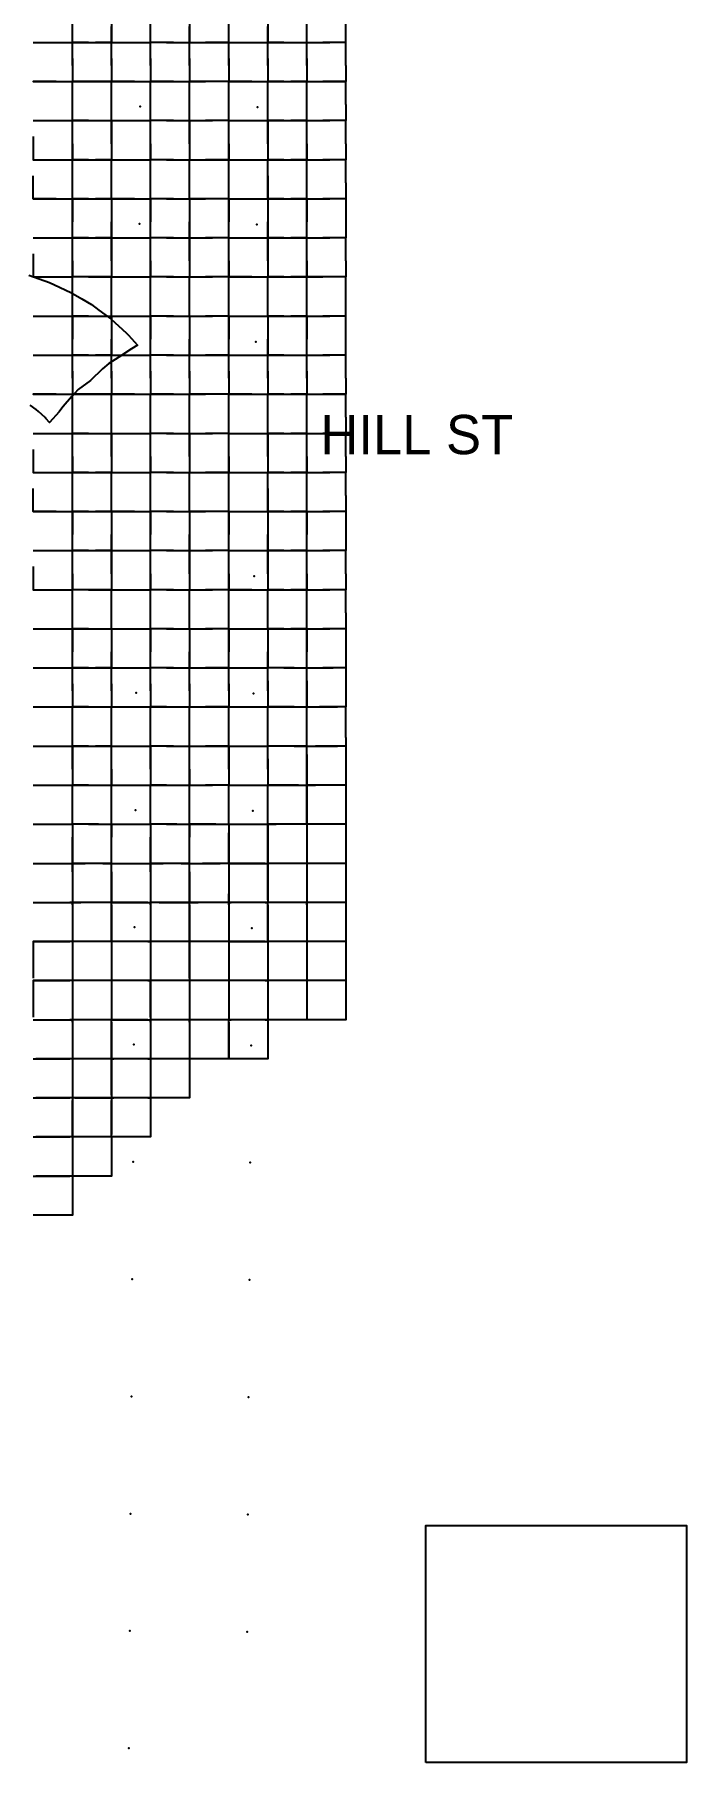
# Model space of a CAD drawing. Header units: metres. Extents: x 0 to 438, y -24 to 612.
# Drawn here: x 288.3 to 438.4, y 0 to 397.8 of the extents above; entities that cross this region are included whole.
import ezdxf

# ---------------------------------------------------------------- set-up
doc = ezdxf.new("R2010")
doc.units = ezdxf.units.M
for name, color, linetype in [('LAYER_01_CUT', 7, 'Continuous'), ('LAYER_04_GRID', 7, 'Continuous'), ('LAYER_05_LABELS', 7, 'Continuous')]:
    doc.layers.add(name, color=color, linetype=linetype)

msp = doc.modelspace()

# ---------------------------------------------------------------- linework, layer by layer
at = {"layer": 'LAYER_01_CUT'}
for points in [[(360, 390.69), (360, 396), (360, 399.69), (360, 405), (360, 408.69), (360, 414), (356.31, 414), (351, 414), (351, 419.31), (351, 423), (351, 428.31), (351, 432), (351, 437.31), (351, 441), (351, 446.31), (351, 450), (351, 455.31), (351, 459), (356.31, 459), (360, 459), (354.69, 459)], [(293.31, 396), (297, 396), (297, 401.31), (297, 405), (297, 410.31)], [(311.31, 396), (315, 396), (315, 401.31), (315, 405), (315, 410.31)], [(329.31, 396), (333, 396), (333, 401.31), (333, 405), (333, 410.31)], [(347.31, 396), (351, 396), (351, 401.31), (351, 405), (351, 410.31)], [(297, 396), (297, 399.69)], [(306, 401.31), (306, 396), (306, 399.69)], [(315, 396), (315, 399.69)], [(324, 401.31), (324, 396), (324, 399.69)], [(333, 396), (333, 399.69)], [(342, 401.31), (342, 396), (342, 399.69)], [(351, 396), (351, 399.69)], [(288, 396), (293.31, 396)], [(288, 396), (291.69, 396)], [(291.69, 396), (297, 396)], [(300.69, 396), (297, 396)], [(297, 392.31), (297, 396)], [(297, 390.69), (297, 396)], [(297, 396), (302.31, 396)], [(300.69, 396), (306, 396)], [(306, 396), (302.31, 396)], [(306, 392.31), (306, 396)], [(306, 390.69), (306, 396)], [(306, 396), (311.31, 396)], [(306, 396), (309.69, 396)], [(309.69, 396), (315, 396)], [(320.31, 396), (315, 396)], [(318.69, 396), (315, 396)], [(315, 392.31), (315, 396)], [(315, 390.69), (315, 396)], [(318.69, 396), (324, 396)], [(320.31, 396), (324, 396)], [(324, 392.31), (324, 396)], [(324, 390.69), (324, 396)], [(324, 396), (329.31, 396)], [(324, 396), (327.69, 396)], [(333, 396), (327.69, 396)], [(333, 392.31), (333, 396)], [(333, 390.69), (333, 396)], [(333, 396), (338.31, 396)], [(333, 396), (336.69, 396)], [(336.69, 396), (342, 396)], [(338.31, 396), (342, 396)], [(345.69, 396), (342, 396)], [(342, 392.31), (342, 396)], [(342, 390.69), (342, 396)], [(342, 396), (347.31, 396)], [(345.69, 396), (351, 396)], [(351, 392.31), (351, 396)], [(351, 390.69), (351, 396)], [(351, 396), (356.31, 396)], [(351, 396), (354.69, 396)], [(360, 396), (354.69, 396)], [(360, 396), (356.31, 396)], [(297, 392.31), (297, 387)], [(297, 390.69), (297, 387)], [(306, 392.31), (306, 387)], [(306, 390.69), (306, 387)], [(315, 392.31), (315, 387)], [(315, 390.69), (315, 387)], [(324, 392.31), (324, 387)], [(324, 390.69), (324, 387)], [(333, 392.31), (333, 387)], [(333, 390.69), (333, 387)], [(342, 392.31), (342, 387), (347.31, 387)], [(342, 390.69), (342, 387)], [(351, 392.31), (351, 387)], [(351, 390.69), (351, 387)], [(360, 390.69), (360, 387)], [(293.31, 387), (288, 387), (291.69, 387)], [(291.69, 387), (297, 387)], [(293.31, 387), (297, 387)], [(302.31, 387), (297, 387), (300.69, 387)], [(297, 383.31), (297, 387)], [(297, 381.69), (297, 387)], [(300.69, 387), (306, 387)], [(306, 387), (302.31, 387)], [(311.31, 387), (306, 387), (309.69, 387)], [(306, 383.31), (306, 387)], [(306, 381.69), (306, 387)], [(309.69, 387), (315, 387)], [(311.31, 387), (315, 387)], [(320.31, 387), (315, 387), (318.69, 387)], [(315, 383.31), (315, 387)], [(315, 381.69), (315, 387)], [(318.69, 387), (324, 387)], [(320.31, 387), (324, 387)], [(329.31, 387), (324, 387), (327.69, 387)], [(324, 383.31), (324, 387)], [(324, 381.69), (324, 387)], [(333, 387), (327.69, 387)], [(333, 387), (329.31, 387)], [(338.31, 387), (333, 387), (336.69, 387)], [(333, 383.31), (333, 387)], [(333, 381.69), (333, 387)], [(336.69, 387), (342, 387)], [(338.31, 387), (342, 387)], [(345.69, 387), (342, 387)], [(342, 383.31), (342, 387)], [(342, 381.69), (342, 387)], [(345.69, 387), (351, 387)], [(351, 387), (347.31, 387)], [(360, 318.69), (360, 324), (360, 327.69), (360, 333), (360, 336.69), (360, 342), (356.31, 342), (351, 342), (351, 347.31), (351, 351), (351, 356.31), (351, 360), (351, 365.31), (351, 369), (351, 374.31), (351, 378), (351, 383.31), (351, 387), (356.31, 387), (360, 387), (354.69, 387)], [(351, 381.69), (351, 387)], [(351, 387), (354.69, 387)], [(360, 381.69), (360, 387)], [(288, 374.31), (288, 369), (293.31, 369), (297, 369), (297, 374.31), (297, 378), (297, 383.31)], [(302.31, 378), (306, 378), (306, 383.31)], [(306, 374.31), (306, 369), (311.31, 369), (315, 369), (315, 374.31), (315, 378), (315, 383.31)], [(320.31, 378), (324, 378), (324, 383.31)], [(324, 374.31), (324, 369), (329.31, 369), (333, 369), (333, 374.31), (333, 378), (333, 383.31)], [(338.31, 378), (342, 378), (342, 383.31)], [(288, 378), (293.31, 378)], [(288, 378), (291.69, 378)], [(291.69, 378), (297, 378)], [(293.31, 378), (297, 378)], [(297, 378), (297, 381.69)], [(300.69, 378), (297, 378)], [(297, 372.69), (297, 378)], [(297, 378), (302.31, 378)], [(300.69, 378), (306, 378)], [(306, 378), (306, 381.69)], [(306, 372.69), (306, 378)], [(306, 378), (306, 374.31)], [(306, 378), (311.31, 378)], [(306, 378), (309.69, 378)], [(309.69, 378), (315, 378)], [(311.31, 378), (315, 378)], [(315, 378), (315, 381.69)], [(320.31, 378), (315, 378)], [(318.69, 378), (315, 378)], [(315, 372.69), (315, 378)], [(318.69, 378), (324, 378)], [(324, 378), (324, 381.69)], [(324, 372.69), (324, 378)], [(324, 378), (324, 374.31)], [(324, 378), (329.31, 378)], [(324, 378), (327.69, 378)], [(333, 378), (327.69, 378)], [(333, 378), (329.31, 378)], [(333, 378), (333, 381.69)], [(333, 372.69), (333, 378)], [(333, 378), (338.31, 378)], [(333, 378), (336.69, 378)], [(336.69, 378), (342, 378)], [(342, 378), (342, 381.69)], [(345.69, 378), (342, 378)], [(342, 372.69), (342, 378)], [(342, 378), (342, 374.31)], [(342, 378), (347.31, 378)], [(345.69, 378), (351, 378)], [(351, 378), (347.31, 378)], [(351, 378), (351, 381.69)], [(351, 372.69), (351, 378)], [(351, 378), (356.31, 378)], [(351, 378), (354.69, 378)], [(360, 378), (354.69, 378)], [(360, 381.69), (360, 378), (356.31, 378)], [(360, 372.69), (360, 378)], [(342, 374.31), (342, 369), (347.31, 369)], [(297, 372.69), (297, 369)], [(306, 372.69), (306, 369)], [(315, 372.69), (315, 369)], [(324, 372.69), (324, 369)], [(333, 372.69), (333, 369)], [(342, 372.69), (342, 369)], [(351, 372.69), (351, 369)], [(360, 372.69), (360, 369), (356.31, 369)], [(288, 369), (291.69, 369)], [(291.69, 369), (297, 369)], [(300.69, 369), (297, 369)], [(297, 365.31), (297, 369)], [(297, 363.69), (297, 369)], [(297, 369), (302.31, 369)], [(300.69, 369), (306, 369)], [(306, 369), (302.31, 369)], [(306, 365.31), (306, 369)], [(306, 363.69), (306, 369)], [(306, 369), (309.69, 369)], [(309.69, 369), (315, 369)], [(320.31, 369), (315, 369)], [(318.69, 369), (315, 369)], [(315, 365.31), (315, 369)], [(315, 363.69), (315, 369)], [(318.69, 369), (324, 369)], [(320.31, 369), (324, 369)], [(324, 365.31), (324, 369)], [(324, 363.69), (324, 369)], [(324, 369), (327.69, 369)], [(333, 369), (327.69, 369)], [(333, 365.31), (333, 369)], [(333, 363.69), (333, 369)], [(333, 369), (338.31, 369)], [(333, 369), (336.69, 369)], [(336.69, 369), (342, 369)], [(338.31, 369), (342, 369)], [(345.69, 369), (342, 369)], [(342, 365.31), (342, 369)], [(342, 363.69), (342, 369)], [(345.69, 369), (351, 369)], [(351, 369), (347.31, 369)], [(351, 363.69), (351, 369)], [(351, 369), (356.31, 369)], [(351, 369), (354.69, 369)], [(360, 369), (354.69, 369)], [(360, 363.69), (360, 369)], [(293.31, 360), (288, 360), (288, 365.31)], [(302.31, 342), (297, 342), (297, 347.31), (297, 351), (297, 356.31), (297, 360), (297, 365.31)], [(297, 360), (297, 363.69)], [(311.31, 360), (306, 360), (306, 365.31)], [(306, 360), (306, 363.69)], [(320.31, 342), (315, 342), (315, 347.31), (315, 351), (315, 356.31), (315, 360), (315, 365.31)], [(315, 360), (315, 363.69)], [(329.31, 360), (324, 360), (324, 365.31)], [(324, 360), (324, 363.69)], [(338.31, 342), (333, 342), (333, 347.31), (333, 351), (333, 356.31), (333, 360), (333, 365.31)], [(333, 360), (333, 363.69)], [(342, 365.31), (342, 360), (342, 363.69)], [(351, 360), (351, 363.69)], [(360, 363.69), (360, 360), (360, 354.69), (360, 351), (356.31, 351)], [(288, 360), (291.69, 360)], [(291.69, 360), (297, 360)], [(293.31, 360), (297, 360)], [(300.69, 360), (297, 360)], [(297, 360), (297, 354.69)], [(297, 360), (302.31, 360)], [(300.69, 360), (306, 360)], [(306, 360), (302.31, 360)], [(306, 360), (306, 356.31)], [(306, 360), (306, 354.69)], [(306, 360), (309.69, 360)], [(309.69, 360), (315, 360)], [(311.31, 360), (315, 360)], [(320.31, 360), (315, 360)], [(318.69, 360), (315, 360)], [(315, 360), (315, 354.69)], [(318.69, 360), (324, 360)], [(320.31, 360), (324, 360)], [(324, 360), (324, 356.31)], [(324, 360), (324, 354.69)], [(324, 360), (327.69, 360)], [(333, 360), (327.69, 360)], [(333, 360), (329.31, 360)], [(333, 360), (333, 354.69)], [(333, 360), (338.31, 360)], [(333, 360), (336.69, 360)], [(336.69, 360), (342, 360)], [(338.31, 360), (342, 360)], [(345.69, 360), (342, 360)], [(342, 360), (342, 356.31)], [(342, 360), (342, 354.69)], [(342, 360), (347.31, 360)], [(345.69, 360), (351, 360)], [(351, 360), (347.31, 360)], [(351, 360), (351, 354.69)], [(351, 360), (356.31, 360)], [(351, 360), (354.69, 360)], [(360, 360), (354.69, 360)], [(360, 360), (356.31, 360)], [(297, 351), (297, 354.69)], [(306, 356.31), (306, 351), (306, 354.69)], [(315, 351), (315, 354.69)], [(324, 356.31), (324, 351), (324, 354.69)], [(333, 351), (333, 354.69)], [(342, 356.31), (342, 351), (342, 354.69)], [(351, 351), (351, 354.69)], [(288, 351), (293.31, 351)], [(288, 351), (291.69, 351)], [(291.69, 351), (297, 351)], [(293.31, 351), (297, 351)], [(300.69, 351), (297, 351)], [(297, 345.69), (297, 351)], [(297, 351), (302.31, 351)], [(300.69, 351), (306, 351)], [(306, 351), (302.31, 351)], [(306, 345.69), (306, 351)], [(306, 351), (306, 347.31)], [(306, 351), (311.31, 351)], [(306, 351), (309.69, 351)], [(309.69, 351), (315, 351)], [(311.31, 351), (315, 351)], [(320.31, 351), (315, 351)], [(318.69, 351), (315, 351)], [(315, 345.69), (315, 351)], [(318.69, 351), (324, 351)], [(320.31, 351), (324, 351)], [(324, 345.69), (324, 351)], [(324, 351), (324, 347.31)], [(324, 351), (329.31, 351)], [(324, 351), (327.69, 351)], [(333, 351), (327.69, 351)], [(333, 351), (329.31, 351)], [(333, 345.69), (333, 351)], [(333, 351), (338.31, 351)], [(333, 351), (336.69, 351)], [(336.69, 351), (342, 351)], [(338.31, 351), (342, 351)], [(345.69, 351), (342, 351)], [(342, 345.69), (342, 351)], [(342, 351), (342, 347.31)], [(342, 351), (347.31, 351)], [(345.69, 351), (351, 351)], [(351, 351), (347.31, 351)], [(351, 345.69), (351, 351)], [(351, 351), (356.31, 351)], [(351, 351), (354.69, 351)], [(360, 351), (354.69, 351)], [(360, 345.69), (360, 351)], [(288, 347.31), (288, 342), (293.31, 342)], [(306, 347.31), (306, 342), (311.31, 342)], [(324, 347.31), (324, 342), (329.31, 342)], [(342, 347.31), (342, 342), (347.31, 342)], [(286.98, 342.38), (291.74, 340.73), (292.9, 340.19), (296.65, 338.45), (299.21, 336.93), (301.38, 335.65), (303.12, 334.35), (305.84, 332.34), (309.46, 329.04), (309.96, 328.58), (311.99, 326.29), (310.63, 325.46), (307.68, 323.53), (305.42, 322.05), (303.91, 320.88), (301.19, 318.2), (298.33, 316.07), (296.77, 314.41)], [(297, 345.69), (297, 342)], [(306, 345.69), (306, 342)], [(315, 345.69), (315, 342)], [(324, 345.69), (324, 342)], [(333, 345.69), (333, 342)], [(342, 345.69), (342, 342)], [(351, 345.69), (351, 342)], [(360, 345.69), (360, 342)], [(288, 342), (291.69, 342)], [(291.69, 342), (297, 342)], [(293.31, 342), (297, 342)], [(293.31, 324), (297, 324), (297, 329.31), (297, 333), (297, 338.31)], [(300.69, 342), (297, 342)], [(297, 338.31), (297, 342)], [(297, 336.69), (297, 342)], [(300.69, 342), (306, 342)], [(306, 342), (302.31, 342)], [(302.31, 333), (306, 333), (306, 338.31)], [(306, 338.31), (306, 342)], [(306, 336.69), (306, 342)], [(306, 342), (309.69, 342)], [(309.69, 342), (315, 342)], [(311.31, 342), (315, 342)], [(311.31, 324), (315, 324), (315, 329.31), (315, 333), (315, 338.31)], [(318.69, 342), (315, 342)], [(315, 338.31), (315, 342)], [(315, 336.69), (315, 342)], [(318.69, 342), (324, 342)], [(320.31, 342), (324, 342)], [(320.31, 333), (324, 333), (324, 338.31)], [(324, 338.31), (324, 342)], [(324, 336.69), (324, 342)], [(324, 342), (327.69, 342)], [(333, 342), (327.69, 342)], [(333, 342), (329.31, 342)], [(329.31, 324), (333, 324), (333, 329.31), (333, 333), (333, 338.31)], [(333, 338.31), (333, 342)], [(333, 336.69), (333, 342)], [(333, 342), (336.69, 342)], [(336.69, 342), (342, 342)], [(338.31, 342), (342, 342)], [(338.31, 333), (342, 333), (342, 338.31)], [(345.69, 342), (342, 342)], [(342, 338.31), (342, 342)], [(342, 336.69), (342, 342)], [(345.69, 342), (351, 342)], [(351, 342), (347.31, 342)], [(347.31, 324), (351, 324), (351, 329.31), (351, 333), (351, 338.31)], [(351, 338.31), (351, 342)], [(351, 336.69), (351, 342)], [(351, 342), (354.69, 342)], [(360, 342), (354.69, 342)], [(297, 333), (297, 336.69)], [(306, 333), (306, 336.69)], [(315, 333), (315, 336.69)], [(324, 333), (324, 336.69)], [(333, 333), (333, 336.69)], [(342, 333), (342, 336.69)], [(351, 333), (351, 336.69)], [(288, 333), (293.31, 333)], [(288, 333), (291.69, 333)], [(291.69, 333), (297, 333)], [(293.31, 333), (297, 333)], [(300.69, 333), (297, 333)], [(297, 333), (297, 327.69)], [(297, 333), (302.31, 333)], [(300.69, 333), (306, 333)], [(306, 333), (306, 329.31)], [(306, 333), (306, 327.69)], [(306, 333), (311.31, 333)], [(306, 333), (309.69, 333)], [(309.69, 333), (315, 333)], [(311.31, 333), (315, 333)], [(320.31, 333), (315, 333)], [(318.69, 333), (315, 333)], [(315, 333), (315, 327.69)], [(318.69, 333), (324, 333)], [(324, 333), (324, 329.31)], [(324, 333), (324, 327.69)], [(324, 333), (329.31, 333)], [(324, 333), (327.69, 333)], [(333, 333), (327.69, 333)], [(333, 333), (329.31, 333)], [(333, 333), (333, 327.69)], [(333, 333), (338.31, 333)], [(333, 333), (336.69, 333)], [(336.69, 333), (342, 333)], [(345.69, 333), (342, 333)], [(342, 333), (342, 329.31)], [(342, 333), (342, 327.69)], [(342, 333), (347.31, 333)], [(345.69, 333), (351, 333)], [(351, 333), (347.31, 333)], [(351, 333), (351, 327.69)], [(351, 333), (356.31, 333)], [(351, 333), (354.69, 333)], [(360, 333), (354.69, 333)], [(360, 333), (356.31, 333)], [(297, 324), (297, 327.69)], [(306, 329.31), (306, 324), (306, 327.69)], [(315, 324), (315, 327.69)], [(324, 329.31), (324, 324), (324, 327.69)], [(333, 324), (333, 327.69)], [(342, 329.31), (342, 324), (342, 327.69)], [(351, 324), (351, 327.69)], [(288, 324), (293.31, 324)], [(288, 324), (291.69, 324)], [(291.69, 324), (297, 324)], [(300.69, 324), (297, 324)], [(297, 320.31), (297, 324)], [(297, 318.69), (297, 324)], [(297, 324), (302.31, 324)], [(300.69, 324), (306, 324)], [(306, 324), (302.31, 324)], [(306, 320.31), (306, 324)], [(306, 318.69), (306, 324)], [(306, 324), (311.31, 324)], [(306, 324), (309.69, 324)], [(309.69, 324), (315, 324)], [(320.31, 324), (315, 324)], [(318.69, 324), (315, 324)], [(315, 320.31), (315, 324)], [(315, 318.69), (315, 324)], [(318.69, 324), (324, 324)], [(320.31, 324), (324, 324)], [(324, 320.31), (324, 324)], [(324, 318.69), (324, 324)], [(324, 324), (329.31, 324)], [(324, 324), (327.69, 324)], [(333, 324), (327.69, 324)], [(333, 320.31), (333, 324)], [(333, 318.69), (333, 324)], [(333, 324), (338.31, 324)], [(333, 324), (336.69, 324)], [(336.69, 324), (342, 324)], [(338.31, 324), (342, 324)], [(345.69, 324), (342, 324)], [(342, 320.31), (342, 324)], [(342, 318.69), (342, 324)], [(342, 324), (347.31, 324)], [(345.69, 324), (351, 324)], [(351, 320.31), (351, 324)], [(351, 318.69), (351, 324)], [(351, 324), (356.31, 324)], [(351, 324), (354.69, 324)], [(360, 324), (354.69, 324)], [(360, 324), (356.31, 324)], [(297, 320.31), (297, 315)], [(297, 318.69), (297, 315)], [(306, 320.31), (306, 315)], [(306, 318.69), (306, 315)], [(315, 320.31), (315, 315)], [(315, 318.69), (315, 315)], [(324, 320.31), (324, 315)], [(324, 318.69), (324, 315)], [(333, 320.31), (333, 315)], [(333, 318.69), (333, 315)], [(342, 320.31), (342, 315), (347.31, 315)], [(342, 318.69), (342, 315)], [(351, 320.31), (351, 315)], [(351, 318.69), (351, 315)], [(360, 318.69), (360, 315)], [(296.77, 314.41), (294.86, 312.16), (294.6, 311.82), (293.95, 310.94), (291.75, 308.47), (290.89, 309.44), (290.74, 309.62), (289.17, 311.05), (288.68, 311.5), (287.32, 312.51)], [(288, 243), (293.31, 243), (297, 243), (302.31, 243), (306, 243), (311.31, 243), (315, 243), (320.31, 243), (324, 243), (329.31, 243), (333, 243), (338.31, 243), (342, 243), (344.95, 243), (351, 243), (351, 245.95), (351, 252), (351, 257.31), (351, 261), (351, 266.31), (351, 270), (351, 275.31), (351, 279), (351, 284.31), (351, 288), (351, 293.31), (351, 297), (351, 302.31), (351, 306), (351, 311.31), (351, 315), (356.31, 315), (360, 315), (354.69, 315)], [(293.31, 315), (288, 315), (291.69, 315)], [(291.69, 315), (297, 315)], [(293.31, 315), (297, 315)], [(302.31, 315), (297, 315), (300.69, 315)], [(297, 311.31), (297, 315)], [(297, 309.69), (297, 315)], [(300.69, 315), (306, 315)], [(306, 315), (302.31, 315)], [(311.31, 315), (306, 315), (309.69, 315)], [(306, 311.31), (306, 315)], [(306, 309.69), (306, 315)], [(309.69, 315), (315, 315)], [(311.31, 315), (315, 315)], [(320.31, 315), (315, 315), (318.69, 315)], [(315, 311.31), (315, 315)], [(315, 309.69), (315, 315)], [(318.69, 315), (324, 315)], [(320.31, 315), (324, 315)], [(329.31, 315), (324, 315), (327.69, 315)], [(324, 311.31), (324, 315)], [(324, 309.69), (324, 315)], [(333, 315), (327.69, 315)], [(333, 315), (329.31, 315)], [(338.31, 315), (333, 315), (336.69, 315)], [(333, 311.31), (333, 315)], [(333, 309.69), (333, 315)], [(336.69, 315), (342, 315)], [(338.31, 315), (342, 315)], [(345.69, 315), (342, 315)], [(342, 311.31), (342, 315)], [(342, 309.69), (342, 315)], [(345.69, 315), (351, 315)], [(351, 315), (347.31, 315)], [(351, 309.69), (351, 315)], [(351, 315), (354.69, 315)], [(360, 309.69), (360, 315)], [(288, 302.31), (288, 297), (293.31, 297), (297, 297), (297, 302.31), (297, 306), (297, 311.31)], [(302.31, 306), (306, 306), (306, 311.31)], [(306, 302.31), (306, 297), (311.31, 297), (315, 297), (315, 302.31), (315, 306), (315, 311.31)], [(320.31, 306), (324, 306), (324, 311.31)], [(324, 302.31), (324, 297), (329.31, 297), (333, 297), (333, 302.31), (333, 306), (333, 311.31)], [(338.31, 306), (342, 306), (342, 311.31)], [(297, 306), (297, 309.69)], [(306, 306), (306, 309.69)], [(315, 306), (315, 309.69)], [(324, 306), (324, 309.69)], [(333, 306), (333, 309.69)], [(342, 306), (342, 309.69)], [(351, 306), (351, 309.69)], [(360, 309.69), (360, 306), (356.31, 306)], [(288, 306), (293.31, 306)], [(288, 306), (291.69, 306)], [(291.69, 306), (297, 306)], [(293.31, 306), (297, 306)], [(300.69, 306), (297, 306)], [(297, 300.69), (297, 306)], [(297, 306), (302.31, 306)], [(300.69, 306), (306, 306)], [(306, 300.69), (306, 306)], [(306, 306), (306, 302.31)], [(306, 306), (311.31, 306)], [(306, 306), (309.69, 306)], [(309.69, 306), (315, 306)], [(311.31, 306), (315, 306)], [(320.31, 306), (315, 306)], [(318.69, 306), (315, 306)], [(315, 300.69), (315, 306)], [(318.69, 306), (324, 306)], [(324, 300.69), (324, 306)], [(324, 306), (324, 302.31)], [(324, 306), (329.31, 306)], [(324, 306), (327.69, 306)], [(333, 306), (327.69, 306)], [(333, 306), (329.31, 306)], [(333, 300.69), (333, 306)], [(333, 306), (338.31, 306)], [(333, 306), (336.69, 306)], [(336.69, 306), (342, 306)], [(345.69, 306), (342, 306)], [(342, 300.69), (342, 306)], [(342, 306), (342, 302.31)], [(342, 306), (347.31, 306)], [(345.69, 306), (351, 306)], [(351, 306), (347.31, 306)], [(351, 300.69), (351, 306)], [(351, 306), (356.31, 306)], [(351, 306), (354.69, 306)], [(360, 306), (354.69, 306)], [(360, 300.69), (360, 306)], [(297, 300.69), (297, 297)], [(306, 300.69), (306, 297)], [(315, 300.69), (315, 297)], [(324, 300.69), (324, 297)], [(333, 300.69), (333, 297)], [(342, 302.31), (342, 297), (347.31, 297)], [(342, 300.69), (342, 297)], [(351, 300.69), (351, 297)], [(360, 300.69), (360, 297), (356.31, 297)], [(288, 297), (291.69, 297)], [(291.69, 297), (297, 297)], [(300.69, 297), (297, 297)], [(297, 293.31), (297, 297)], [(297, 291.69), (297, 297)], [(297, 297), (302.31, 297)], [(300.69, 297), (306, 297)], [(306, 297), (302.31, 297)], [(306, 293.31), (306, 297)], [(306, 291.69), (306, 297)], [(306, 297), (309.69, 297)], [(309.69, 297), (315, 297)], [(320.31, 297), (315, 297)], [(318.69, 297), (315, 297)], [(315, 293.31), (315, 297)], [(315, 291.69), (315, 297)], [(318.69, 297), (324, 297)], [(320.31, 297), (324, 297)], [(324, 293.31), (324, 297)], [(324, 291.69), (324, 297)], [(324, 297), (327.69, 297)], [(333, 297), (327.69, 297)], [(333, 293.31), (333, 297)], [(333, 291.69), (333, 297)], [(333, 297), (338.31, 297)], [(333, 297), (336.69, 297)], [(336.69, 297), (342, 297)], [(338.31, 297), (342, 297)], [(345.69, 297), (342, 297)], [(342, 293.31), (342, 297)], [(342, 291.69), (342, 297)], [(345.69, 297), (351, 297)], [(351, 297), (347.31, 297)], [(351, 291.69), (351, 297)], [(351, 297), (356.31, 297)], [(351, 297), (354.69, 297)], [(360, 297), (354.69, 297)], [(360, 291.69), (360, 297)], [(293.31, 288), (288, 288), (288, 293.31)], [(302.31, 270), (297, 270), (297, 275.31), (297, 279), (297, 284.31), (297, 288), (297, 293.31)], [(297, 288), (297, 291.69)], [(311.31, 288), (306, 288), (306, 293.31)], [(306, 288), (306, 291.69)], [(320.31, 270), (315, 270), (315, 275.31), (315, 279), (315, 284.31), (315, 288), (315, 293.31)], [(315, 288), (315, 291.69)], [(329.31, 288), (324, 288), (324, 293.31)], [(324, 288), (324, 291.69)], [(338.31, 270), (333, 270), (333, 275.31), (333, 279), (333, 284.31), (333, 288), (333, 293.31)], [(333, 288), (333, 291.69)], [(342, 293.31), (342, 288), (342, 291.69)], [(351, 288), (351, 291.69)], [(360, 291.69), (360, 288), (360, 282.69), (360, 279), (356.31, 279)], [(288, 288), (291.69, 288)], [(291.69, 288), (297, 288)], [(293.31, 288), (297, 288)], [(300.69, 288), (297, 288)], [(297, 288), (297, 282.69)], [(297, 288), (302.31, 288)], [(300.69, 288), (306, 288)], [(306, 288), (302.31, 288)], [(306, 288), (306, 284.31)], [(306, 288), (306, 282.69)], [(306, 288), (309.69, 288)], [(309.69, 288), (315, 288)], [(311.31, 288), (315, 288)], [(320.31, 288), (315, 288)], [(318.69, 288), (315, 288)], [(315, 288), (315, 282.69)], [(318.69, 288), (324, 288)], [(320.31, 288), (324, 288)], [(324, 288), (324, 284.31)], [(324, 288), (324, 282.69)], [(324, 288), (327.69, 288)], [(333, 288), (327.69, 288)], [(333, 288), (329.31, 288)], [(333, 288), (333, 282.69)], [(333, 288), (338.31, 288)], [(333, 288), (336.69, 288)], [(336.69, 288), (342, 288)], [(338.31, 288), (342, 288)], [(345.69, 288), (342, 288)], [(342, 288), (342, 284.31)], [(342, 288), (342, 282.69)], [(342, 288), (347.31, 288)], [(345.69, 288), (351, 288)], [(351, 288), (347.31, 288)], [(351, 288), (351, 282.69)], [(351, 288), (356.31, 288)], [(351, 288), (354.69, 288)], [(360, 288), (354.69, 288)], [(360, 288), (356.31, 288)], [(297, 279), (297, 282.69)], [(306, 284.31), (306, 279), (306, 282.69)], [(315, 279), (315, 282.69)], [(324, 284.31), (324, 279), (324, 282.69)], [(333, 279), (333, 282.69)], [(342, 284.31), (342, 279), (342, 282.69)], [(351, 279), (351, 282.69)], [(288, 279), (293.31, 279)], [(288, 279), (291.69, 279)], [(291.69, 279), (297, 279)], [(293.31, 279), (297, 279)], [(300.69, 279), (297, 279)], [(297, 273.69), (297, 279)], [(297, 279), (302.31, 279)], [(300.69, 279), (306, 279)], [(306, 279), (302.31, 279)], [(306, 273.69), (306, 279)], [(306, 279), (306, 275.31)], [(306, 279), (311.31, 279)], [(306, 279), (309.69, 279)], [(309.69, 279), (315, 279)], [(311.31, 279), (315, 279)], [(320.31, 279), (315, 279)], [(318.69, 279), (315, 279)], [(315, 273.69), (315, 279)], [(318.69, 279), (324, 279)], [(320.31, 279), (324, 279)], [(324, 273.69), (324, 279)], [(324, 279), (324, 275.31)], [(324, 279), (329.31, 279)], [(324, 279), (327.69, 279)], [(333, 279), (327.69, 279)], [(333, 279), (329.31, 279)], [(333, 273.69), (333, 279)], [(333, 279), (338.31, 279)], [(333, 279), (336.69, 279)], [(336.69, 279), (342, 279)], [(338.31, 279), (342, 279)], [(345.69, 279), (342, 279)], [(342, 273.69), (342, 279)], [(342, 279), (342, 275.31)], [(342, 279), (347.31, 279)], [(345.69, 279), (351, 279)], [(351, 279), (347.31, 279)], [(351, 273.69), (351, 279)], [(351, 279), (356.31, 279)], [(351, 279), (354.69, 279)], [(360, 279), (354.69, 279)], [(360, 273.69), (360, 279)], [(288, 275.31), (288, 270), (293.31, 270)], [(306, 275.31), (306, 270), (311.31, 270)], [(324, 275.31), (324, 270), (329.31, 270)], [(342, 275.31), (342, 270), (347.31, 270)], [(297, 273.69), (297, 270)], [(306, 273.69), (306, 270)], [(315, 273.69), (315, 270)], [(324, 273.69), (324, 270)], [(333, 273.69), (333, 270)], [(342, 273.69), (342, 270)], [(351, 273.69), (351, 270)], [(360, 273.69), (360, 270), (356.31, 270)], [(288, 270), (291.69, 270)], [(291.69, 270), (297, 270)], [(293.31, 270), (297, 270)], [(300.69, 270), (297, 270)], [(297, 266.31), (297, 270)], [(297, 264.69), (297, 270)], [(300.69, 270), (306, 270)], [(306, 270), (302.31, 270)], [(306, 266.31), (306, 270)], [(306, 264.69), (306, 270)], [(306, 270), (309.69, 270)], [(309.69, 270), (315, 270)], [(311.31, 270), (315, 270)], [(318.69, 270), (315, 270)], [(315, 266.31), (315, 270)], [(315, 264.69), (315, 270)], [(318.69, 270), (324, 270)], [(320.31, 270), (324, 270)], [(324, 266.31), (324, 270)], [(324, 264.69), (324, 270)], [(324, 270), (327.69, 270)], [(333, 270), (327.69, 270)], [(333, 270), (329.31, 270)], [(333, 266.31), (333, 270)], [(333, 264.69), (333, 270)], [(333, 270), (336.69, 270)], [(336.69, 270), (342, 270)], [(338.31, 270), (342, 270)], [(345.69, 270), (342, 270)], [(342, 266.31), (342, 270)], [(342, 264.69), (342, 270)], [(345.69, 270), (351, 270)], [(351, 270), (347.31, 270)], [(351, 264.69), (351, 270)], [(351, 270), (356.31, 270)], [(351, 270), (354.69, 270)], [(360, 270), (354.69, 270)], [(360, 264.69), (360, 270)], [(293.31, 252), (297, 252), (297, 257.31), (297, 261), (297, 266.31)], [(297, 261), (297, 264.69)], [(302.31, 261), (306, 261), (306, 266.31)], [(306, 261), (306, 264.69)], [(311.31, 252), (315, 252), (315, 257.31), (315, 261), (315, 266.31)], [(315, 261), (315, 264.69)], [(320.31, 261), (324, 261), (324, 266.31)], [(324, 261), (324, 264.69)], [(329.31, 252), (333, 252), (333, 257.31), (333, 261), (333, 266.31)], [(333, 261), (333, 264.69)], [(338.31, 261), (342, 261), (342, 266.31)], [(342, 261), (342, 264.69)], [(351, 261), (351, 264.69)], [(360, 264.69), (360, 261), (360, 255.69), (360, 252), (360, 245.95), (360, 243), (353.95, 243)], [(288, 261), (293.31, 261)], [(288, 261), (291.69, 261)], [(291.69, 261), (297, 261)], [(293.31, 261), (297, 261)], [(300.69, 261), (297, 261)], [(297, 261), (297, 255.69)], [(297, 261), (302.31, 261)], [(300.69, 261), (306, 261)], [(306, 261), (306, 257.31)], [(306, 261), (306, 255.69)], [(306, 261), (311.31, 261)], [(306, 261), (309.69, 261)], [(309.69, 261), (315, 261)], [(311.31, 261), (315, 261)], [(320.31, 261), (315, 261)], [(318.69, 261), (315, 261)], [(315, 261), (315, 255.69)], [(318.69, 261), (324, 261)], [(324, 261), (324, 257.31)], [(324, 261), (324, 255.69)], [(324, 261), (329.31, 261)], [(324, 261), (327.69, 261)], [(333, 261), (327.69, 261)], [(333, 261), (329.31, 261)], [(333, 261), (333, 255.69)], [(333, 261), (338.31, 261)], [(333, 261), (336.69, 261)], [(336.69, 261), (342, 261)], [(345.69, 261), (342, 261)], [(342, 261), (342, 257.31)], [(342, 261), (342, 255.69)], [(342, 261), (347.31, 261)], [(345.69, 261), (351, 261)], [(351, 261), (347.31, 261)], [(351, 261), (351, 255.69)], [(351, 261), (356.31, 261)], [(351, 261), (354.69, 261)], [(360, 261), (354.69, 261)], [(360, 261), (356.31, 261)], [(297, 252), (297, 255.69)], [(306, 257.31), (306, 252), (306, 255.69)], [(315, 252), (315, 255.69)], [(324, 257.31), (324, 252), (324, 255.69)], [(333, 252), (333, 255.69)], [(342, 257.31), (342, 252), (342, 255.69)], [(351, 252), (351, 255.69)], [(288, 252), (293.31, 252)], [(288, 252), (291.69, 252)], [(291.69, 252), (297, 252)], [(300.69, 252), (297, 252)], [(297, 248.31), (297, 252)], [(297, 246.69), (297, 252)], [(297, 252), (302.31, 252)], [(300.69, 252), (306, 252)], [(306, 252), (302.31, 252)], [(306, 248.31), (306, 252)], [(306, 246.69), (306, 252)], [(306, 252), (311.31, 252)], [(306, 252), (309.69, 252)], [(309.69, 252), (315, 252)], [(320.31, 252), (315, 252)], [(318.69, 252), (315, 252)], [(315, 248.31), (315, 252)], [(315, 246.69), (315, 252)], [(318.69, 252), (324, 252)], [(320.31, 252), (324, 252)], [(324, 248.31), (324, 252)], [(324, 246.69), (324, 252)], [(324, 252), (329.31, 252)], [(324, 252), (327.69, 252)], [(333, 252), (327.69, 252)], [(333, 248.31), (333, 252)], [(333, 246.69), (333, 252)], [(333, 252), (338.31, 252)], [(333, 252), (336.69, 252)], [(336.69, 252), (342, 252)], [(338.31, 252), (342, 252)], [(345.69, 252), (342, 252)], [(348.05, 252), (342, 252)], [(342, 246.69), (342, 252)], [(342, 249.05), (342, 252)], [(345.69, 252), (351, 252)], [(348.05, 252), (351, 252)], [(351, 249.05), (351, 252)], [(351, 252), (354.69, 252)], [(351, 252), (357.05, 252)], [(360, 252), (354.69, 252)], [(360, 252), (357.05, 252)], [(297, 248.31), (297, 243)], [(297, 246.69), (297, 243)], [(306, 248.31), (306, 243)], [(306, 246.69), (306, 243)], [(315, 248.31), (315, 243)], [(315, 246.69), (315, 243)], [(324, 248.31), (324, 243)], [(324, 246.69), (324, 243)], [(333, 248.31), (333, 243)], [(333, 246.69), (333, 243)], [(342, 249.05), (342, 243)], [(342, 246.69), (342, 243)], [(351, 249.05), (351, 243)], [(288, 243), (291.69, 243)], [(291.69, 243), (297, 243)], [(300.69, 243), (297, 243)], [(297, 239.31), (297, 243)], [(297, 237.69), (297, 243)], [(300.69, 243), (306, 243)], [(306, 239.31), (306, 243)], [(306, 237.69), (306, 243)], [(306, 243), (309.69, 243)], [(309.69, 243), (315, 243)], [(318.69, 243), (315, 243)], [(315, 239.31), (315, 243)], [(315, 237.69), (315, 243)], [(318.69, 243), (324, 243)], [(324, 239.31), (324, 243)], [(324, 237.69), (324, 243)], [(324, 243), (327.69, 243)], [(333, 243), (327.69, 243)], [(333, 239.31), (333, 243)], [(333, 237.69), (333, 243)], [(333, 243), (336.69, 243)], [(336.69, 243), (342, 243)], [(348.05, 243), (342, 243)], [(342, 237.69), (342, 243)], [(342, 240.05), (342, 243)], [(348.05, 243), (351, 243)], [(351, 236.95), (351, 243)], [(351, 241.04), (351, 243)], [(351, 243), (353.95, 243)], [(351, 243), (358.04, 243)], [(360, 243), (358.04, 243)], [(360, 235.96), (360, 243)], [(293.31, 234), (297, 234), (297, 239.31)], [(297, 230.31), (297, 225), (302.31, 225), (306, 225), (306, 230.31), (306, 234), (306, 239.31)], [(311.31, 234), (315, 234), (315, 239.31)], [(315, 230.31), (315, 225), (320.31, 225), (324, 225), (324, 230.31), (324, 234), (324, 239.31)], [(329.31, 234), (333, 234), (333, 239.31)], [(342, 234), (342, 240.05)], [(351, 234), (351, 241.04)], [(360, 235.96), (360, 234), (360, 226.96), (360, 225), (360, 216.59), (360, 216), (360, 207.59), (360, 207), (360, 198.59), (360, 198), (360, 189.59), (360, 189), (360, 180.59), (360, 180), (360, 171.59), (360, 171), (351.59, 171), (351, 171), (342.59, 171), (342, 171), (342, 162.59), (342, 162), (333.59, 162), (333, 162), (333, 162.59), (333, 171), (324.59, 171), (324, 171), (324, 162.59), (324, 162), (324, 153.59), (324, 153), (315.59, 153), (315, 153), (315, 144.59), (315, 144), (306.59, 144), (306, 144), (306, 135.59), (306, 135), (297.59, 135), (297, 135), (297, 126.59), (297, 126), (288.59, 126), (288, 126)], [(297, 234), (297, 237.69)], [(306, 234), (306, 237.69)], [(315, 234), (315, 237.69)], [(324, 234), (324, 237.69)], [(333, 234), (333, 237.69)], [(333, 230.31), (333, 225), (336.69, 225), (342, 225), (344.95, 225), (351, 225), (351, 227.95), (351, 234), (351, 236.95)], [(344.95, 234), (342, 234), (342, 237.69)], [(288, 234), (293.31, 234)], [(288, 234), (291.69, 234)], [(291.69, 234), (297, 234)], [(300.69, 234), (297, 234)], [(297, 228.69), (297, 234)], [(297, 234), (297, 230.31)], [(297, 234), (302.31, 234)], [(300.69, 234), (306, 234)], [(306, 234), (302.31, 234)], [(306, 228.69), (306, 234)], [(306, 234), (311.31, 234)], [(306, 234), (309.69, 234)], [(309.69, 234), (315, 234)], [(320.31, 234), (315, 234)], [(318.69, 234), (315, 234)], [(315, 228.69), (315, 234)], [(315, 234), (315, 230.31)], [(318.69, 234), (324, 234)], [(320.31, 234), (324, 234)], [(324, 228.69), (324, 234)], [(324, 234), (329.31, 234)], [(324, 234), (327.69, 234)], [(333, 234), (327.69, 234)], [(333, 228.69), (333, 234)], [(333, 234), (333, 230.31)], [(333, 234), (338.31, 234)], [(333, 234), (336.69, 234)], [(336.69, 234), (342, 234)], [(338.31, 234), (342, 234)], [(348.05, 234), (342, 234)], [(342, 228.69), (342, 234)], [(342, 231.05), (342, 234)], [(342, 231.05), (342, 225)], [(351, 234), (344.95, 234)], [(348.05, 234), (351, 234)], [(351, 232.04), (351, 234)], [(351, 234), (352.96, 234)], [(351, 234), (358.04, 234)], [(351, 232.04), (351, 225)], [(360, 234), (352.96, 234)], [(360, 234), (358.04, 234)], [(297, 228.69), (297, 225)], [(306, 228.69), (306, 225)], [(315, 228.69), (315, 225)], [(324, 228.69), (324, 225)], [(333, 228.69), (333, 225)], [(342, 228.69), (342, 225)], [(288, 225), (293.31, 225)], [(288, 225), (291.69, 225)], [(291.69, 225), (297, 225)], [(293.31, 225), (297, 225)], [(300.69, 225), (297, 225)], [(297, 221.31), (297, 225)], [(297, 219.69), (297, 225)], [(300.69, 225), (306, 225)], [(306, 221.31), (306, 225)], [(306, 219.69), (306, 225)], [(306, 225), (311.31, 225)], [(306, 225), (309.69, 225)], [(309.69, 225), (315, 225)], [(311.31, 225), (315, 225)], [(318.69, 225), (315, 225)], [(315, 221.31), (315, 225)], [(315, 219.69), (315, 225)], [(318.69, 225), (324, 225)], [(324, 221.31), (324, 225)], [(324, 219.69), (324, 225)], [(324, 225), (329.31, 225)], [(324, 225), (327.69, 225)], [(333, 225), (327.69, 225)], [(333, 225), (329.31, 225)], [(333, 219.69), (333, 225)], [(333, 222.05), (333, 225)], [(333, 225), (339.05, 225)], [(339.05, 225), (342, 225)], [(349.04, 225), (342, 225)], [(342, 218.95), (342, 225)], [(342, 223.04), (342, 225)], [(342, 216), (342, 223.04)], [(349.04, 225), (351, 225)], [(359.41, 225), (351, 225)], [(351, 217.96), (351, 225)], [(351, 225), (351, 224.41)], [(351, 225), (352.96, 225)], [(351, 224.41), (351, 216), (351, 207.59), (351, 207), (351, 198.59), (351, 198), (351, 189.59), (351, 189), (351, 180.59), (351, 180), (351, 171.59)], [(360, 225), (352.96, 225)], [(360, 225), (359.41, 225)], [(300.69, 216), (297, 216), (297, 221.31)], [(297, 216), (297, 219.69)], [(306, 189.59), (306, 198), (306, 199.96), (306, 207), (306, 209.95), (306, 216), (306, 221.31)], [(306, 216), (306, 219.69)], [(318.69, 216), (315, 216), (315, 221.31)], [(315, 216), (315, 219.69)], [(324, 189.59), (324, 198), (324, 199.96), (324, 207), (324, 209.95), (324, 216), (324, 221.31)], [(324, 216), (324, 219.69)], [(327.69, 216), (333, 216), (333, 219.69)], [(333, 216), (333, 222.05)], [(342, 198.59), (342, 207), (342, 208.96), (342, 216), (342, 218.95)], [(288, 216), (291.69, 216)], [(288, 216), (294.05, 216)], [(291.69, 216), (297, 216)], [(294.05, 216), (297, 216)], [(303.05, 216), (297, 216)], [(297, 216), (297, 209.95)], [(297, 216), (297, 213.05)], [(300.69, 216), (306, 216)], [(303.05, 216), (306, 216)], [(306, 216), (306, 213.05)], [(306, 216), (309.69, 216)], [(306, 216), (312.05, 216)], [(309.69, 216), (315, 216)], [(312.05, 216), (315, 216)], [(321.05, 216), (315, 216)], [(315, 216), (315, 209.95)], [(315, 216), (315, 213.05)], [(318.69, 216), (324, 216)], [(321.05, 216), (324, 216)], [(330.05, 216), (324, 216)], [(324, 216), (324, 213.05)], [(324, 216), (327.69, 216)], [(330.05, 216), (333, 216)], [(333, 216), (333, 209.95)], [(333, 216), (333, 214.04)], [(333, 216), (335.95, 216)], [(333, 216), (340.04, 216)], [(335.95, 216), (342, 216)], [(340.04, 216), (342, 216)], [(350.41, 216), (342, 216)], [(342, 216), (342, 215.41)], [(342, 216), (343.96, 216)], [(342, 215.41), (342, 207)], [(351, 216), (343.96, 216)], [(351, 216), (350.41, 216)], [(351, 216), (351, 217.96)], [(351.59, 216), (351, 216)], [(359.41, 216), (351, 216)], [(351, 216), (351, 215.41)], [(351, 215.41), (351, 207)], [(360, 216), (351.59, 216)], [(360, 216), (359.41, 216)], [(297, 209.95), (297, 207), (297, 213.05)], [(306, 207), (306, 213.05)], [(315, 209.95), (315, 207), (315, 213.05)], [(324, 207), (324, 213.05)], [(333, 207), (333, 214.04)], [(288, 207), (290.95, 207)], [(288, 207), (295.04, 207)], [(290.95, 207), (297, 207)], [(295.04, 207), (297, 207)], [(304.04, 207), (297, 207)], [(297, 205.04), (297, 207)], [(297, 207), (297, 199.96)], [(297, 207), (299.95, 207)], [(306, 207), (299.95, 207)], [(304.04, 207), (306, 207)], [(306, 205.04), (306, 207)], [(306, 207), (308.95, 207)], [(306, 207), (313.04, 207)], [(308.95, 207), (315, 207)], [(313.04, 207), (315, 207)], [(322.04, 207), (315, 207)], [(315, 205.04), (315, 207)], [(315, 207), (315, 199.96)], [(315, 207), (317.95, 207)], [(324, 207), (317.95, 207)], [(322.04, 207), (324, 207)], [(324, 205.04), (324, 207)], [(324, 207), (326.95, 207)], [(324, 207), (331.04, 207)], [(333, 207), (326.95, 207)], [(333, 207), (331.04, 207)], [(333, 209.95), (333, 207), (333, 206.41), (333, 198), (333, 189.59), (333, 189), (333, 180.59)], [(341.41, 207), (333, 207)], [(333, 207), (333, 199.96)], [(333, 207), (334.96, 207)], [(334.96, 207), (342, 207)], [(341.41, 207), (342, 207)], [(342.59, 207), (342, 207)], [(350.41, 207), (342, 207)], [(342, 207), (342, 206.41)], [(351, 207), (342.59, 207)], [(351, 207), (350.41, 207)], [(351.59, 207), (351, 207)], [(359.41, 207), (351, 207)], [(351, 207), (351, 206.41)], [(360, 207), (351.59, 207)], [(360, 207), (359.41, 207)], [(297, 205.04), (297, 198)], [(306, 205.04), (306, 198)], [(315, 205.04), (315, 198)], [(324, 205.04), (324, 198)], [(342, 206.41), (342, 198)], [(351, 206.41), (351, 198)], [(297, 199.96), (297, 198), (297, 189.59), (297, 189), (297, 180.59)], [(315, 199.96), (315, 198), (315, 189.59), (315, 189), (315, 180.59)], [(333, 198), (333, 199.96)], [(288, 198), (289.96, 198)], [(288, 198), (296.41, 198)], [(289.96, 198), (297, 198)], [(297, 198), (296.41, 198)], [(305.41, 198), (297, 198)], [(297, 197.41), (297, 198)], [(297, 198), (298.96, 198)], [(297, 197.41), (297, 189)], [(306, 198), (298.96, 198)], [(306, 198), (305.41, 198)], [(314.41, 198), (306, 198)], [(306, 197.41), (306, 198)], [(306, 198), (307.96, 198)], [(306, 197.41), (306, 189)], [(307.96, 198), (315, 198)], [(314.41, 198), (315, 198)], [(316.96, 198), (315, 198)], [(323.41, 198), (315, 198)], [(315, 197.41), (315, 198)], [(315, 197.41), (315, 189)], [(316.96, 198), (324, 198)], [(324, 198), (323.41, 198)], [(332.41, 198), (324, 198)], [(324, 197.41), (324, 198)], [(324, 198), (325.96, 198)], [(324, 197.41), (324, 189)], [(333, 198), (325.96, 198)], [(333, 198), (332.41, 198)], [(341.41, 198), (333, 198)], [(333, 197.41), (333, 198)], [(333, 198), (333.59, 198)], [(333, 197.41), (333, 189)], [(342, 189.59), (342, 198), (333.59, 198)], [(341.41, 198), (342, 198)], [(342, 198.59), (342, 198)], [(342.59, 198), (342, 198)], [(350.41, 198), (342, 198)], [(342, 197.41), (342, 198)], [(342, 197.41), (342, 189)], [(351, 198), (342.59, 198)], [(351, 198), (350.41, 198)], [(351.59, 198), (351, 198)], [(359.41, 198), (351, 198)], [(351, 197.41), (351, 198)], [(351, 197.41), (351, 189)], [(360, 198), (351.59, 198)], [(360, 198), (359.41, 198)], [(288.59, 189), (288, 189), (288, 180.59)], [(288, 189), (296.41, 189)], [(297, 189), (288.59, 189)], [(297, 189), (296.41, 189)], [(297.59, 189), (297, 189)], [(305.41, 189), (297, 189)], [(297, 189), (297, 188.41)], [(297, 188.41), (297, 180)], [(306, 189), (297.59, 189)], [(306, 189), (305.41, 189)], [(306, 189), (306, 189.59)], [(306.59, 189), (306, 189), (306, 180.59)], [(314.41, 189), (306, 189)], [(306, 189), (306, 188.41)], [(306, 188.41), (306, 180)], [(315, 189), (306.59, 189)], [(314.41, 189), (315, 189)], [(315.59, 189), (315, 189)], [(323.41, 189), (315, 189)], [(315, 189), (315, 188.41)], [(315, 188.41), (315, 180)], [(324, 189), (315.59, 189)], [(324, 189), (323.41, 189)], [(324, 189), (324, 189.59)], [(324, 180.59), (324, 189), (324, 188.41)], [(324.59, 189), (324, 189)], [(332.41, 189), (324, 189)], [(324, 188.41), (324, 180)], [(333, 189), (324.59, 189)], [(333, 189), (332.41, 189)], [(341.41, 189), (333, 189)], [(333, 189), (333, 188.41)], [(333, 189), (333.59, 189)], [(333, 188.41), (333, 180)], [(333.59, 189), (342, 189), (342, 180.59)], [(341.41, 189), (342, 189)], [(342, 189), (342, 189.59)], [(342.59, 189), (342, 189)], [(350.41, 189), (342, 189)], [(342, 189), (342, 188.41)], [(342, 188.41), (342, 180)], [(351, 189), (342.59, 189)], [(351, 189), (350.41, 189)], [(351.59, 189), (351, 189)], [(359.41, 189), (351, 189)], [(351, 189), (351, 188.41)], [(351, 188.41), (351, 180)], [(360, 189), (351.59, 189)], [(360, 189), (359.41, 189)], [(288.59, 180), (288, 180), (288, 171.59)], [(288, 180), (296.41, 180)], [(297, 180), (288.59, 180)], [(297, 180), (296.41, 180)], [(297, 180.59), (297, 180)], [(297.59, 180), (297, 180), (297, 171.59)], [(305.41, 180), (297, 180)], [(297, 180), (297, 179.41)], [(297, 179.41), (297, 171)], [(306, 180), (297.59, 180)], [(306, 180), (305.41, 180)], [(306, 180.59), (306, 180)], [(306.59, 180), (306, 180), (306, 171.59)], [(314.41, 180), (306, 180)], [(306, 180), (306, 179.41)], [(306, 179.41), (306, 171)], [(315, 180), (306.59, 180)], [(314.41, 180), (315, 180)], [(315, 180.59), (315, 180)], [(315, 171.59), (315, 180), (315, 179.41)], [(315.59, 180), (315, 180)], [(323.41, 180), (315, 180)], [(315, 179.41), (315, 171)], [(324, 180), (315.59, 180)], [(324, 180), (323.41, 180)], [(324, 180.59), (324, 180)], [(324.59, 180), (324, 180), (324, 171.59)], [(332.41, 180), (324, 180)], [(324, 180), (324, 179.41)], [(324, 179.41), (324, 171)], [(333, 180), (324.59, 180)], [(333, 180), (332.41, 180)], [(333, 180.59), (333, 180)], [(333.59, 180), (333, 180), (333, 171.59)], [(341.41, 180), (333, 180)], [(333, 180), (333, 179.41)], [(333, 179.41), (333, 171)], [(342, 180), (333.59, 180)], [(341.41, 180), (342, 180)], [(342, 180.59), (342, 180)], [(342.59, 180), (342, 180), (342, 171.59)], [(350.41, 180), (342, 180)], [(342, 180), (342, 179.41)], [(342, 179.41), (342, 171)], [(351, 180), (342.59, 180)], [(351, 180), (350.41, 180)], [(351.59, 180), (351, 180)], [(359.41, 180), (351, 180)], [(351, 180), (351, 179.41)], [(351, 179.41), (351, 171)], [(360, 180), (351.59, 180)], [(360, 180), (359.41, 180)], [(297, 171.59), (297, 171)], [(306, 171.59), (306, 171)], [(315, 171.59), (315, 171)], [(324, 171.59), (324, 171)], [(333, 171.59), (333, 171)], [(342, 171.59), (342, 171)], [(351, 171.59), (351, 171)], [(288, 171), (288.59, 171)], [(288, 171), (296.41, 171)], [(288.59, 171), (297, 171), (297, 162.59), (297, 162), (297, 153.59), (297, 153), (297, 144.59), (297, 144), (297, 135.59)], [(297, 171), (296.41, 171)], [(297.59, 171), (297, 171)], [(305.41, 171), (297, 171)], [(297, 170.41), (297, 171)], [(297, 170.41), (297, 162)], [(306, 162.59), (306, 171), (297.59, 171)], [(306, 171), (305.41, 171)], [(314.41, 171), (306, 171)], [(306, 170.41), (306, 171)], [(306, 171), (306.59, 171)], [(306, 170.41), (306, 162)], [(306.59, 171), (315, 171), (315, 162.59), (315, 162), (315, 153.59)], [(314.41, 171), (315, 171)], [(315.59, 171), (315, 171)], [(323.41, 171), (315, 171)], [(315, 170.41), (315, 171)], [(315, 170.41), (315, 162)], [(324, 171), (315.59, 171)], [(324, 171), (323.41, 171)], [(332.41, 171), (324, 171)], [(324, 170.41), (324, 171)], [(324, 170.41), (324, 162)], [(333, 171), (332.41, 171)], [(341.41, 171), (333, 171)], [(333, 170.41), (333, 171)], [(333, 171), (333.59, 171)], [(333, 170.41), (333, 162)], [(342, 171), (333.59, 171)], [(341.41, 171), (342, 171)], [(288, 162), (288.59, 162)], [(288, 162), (296.41, 162)], [(297, 162), (288.59, 162)], [(297, 162), (296.41, 162)], [(297.59, 162), (297, 162)], [(305.41, 162), (297, 162)], [(297, 162), (297, 161.41)], [(297, 161.41), (297, 153)], [(306, 162), (297.59, 162)], [(306, 162), (305.41, 162)], [(306, 162), (306, 162.59)], [(306, 153.59), (306, 162), (306, 161.41)], [(314.41, 162), (306, 162)], [(306, 162), (306.59, 162)], [(306, 161.41), (306, 153)], [(315, 162), (306.59, 162)], [(314.41, 162), (315, 162)], [(315.59, 162), (315, 162)], [(323.41, 162), (315, 162)], [(315, 162), (315, 161.41)], [(315, 161.41), (315, 153)], [(324, 162), (315.59, 162)], [(324, 162), (323.41, 162)], [(324.59, 162), (324, 162)], [(333, 162), (324.59, 162)], [(288, 153), (288.59, 153)], [(288, 153), (296.41, 153)], [(297, 153), (288.59, 153)], [(297, 153), (296.41, 153)], [(297.59, 153), (297, 153)], [(305.41, 153), (297, 153)], [(297, 153), (297, 152.41)], [(297, 144), (297, 152.41)], [(297.59, 153), (306, 153), (306, 144.59)], [(306, 153), (305.41, 153)], [(306, 153.59), (306, 153)], [(314.41, 153), (306, 153)], [(306, 153), (306, 152.41)], [(306, 153), (306.59, 153)], [(306, 144), (306, 152.41)], [(315, 153), (306.59, 153)], [(314.41, 153), (315, 153)], [(315, 153.59), (315, 153)], [(288, 144), (288.59, 144)], [(288, 144), (296.41, 144)], [(297, 144), (288.59, 144)], [(297, 144), (296.41, 144)], [(297.59, 144), (297, 144)], [(305.41, 144), (297, 144)], [(297, 144), (297, 143.41)], [(297, 143.41), (297, 135)], [(306, 144), (297.59, 144)], [(306, 144), (305.41, 144)], [(306, 144), (306, 144.59)], [(297, 135.59), (297, 135)], [(288, 135), (288.59, 135)], [(288, 135), (296.41, 135)], [(297, 135), (288.59, 135)], [(297, 135), (296.41, 135)], [(378.41, 0), (378.41, 24.32), (378.41, 54.53), (411.65, 54.53), (438.41, 54.53), (438.41, 30.21), (438.41, 0), (411.65, 0), (378.41, 0)]]:
    msp.add_lwpolyline(points, dxfattribs=at)
at = {"layer": 'LAYER_04_GRID'}
for p in [(312.65, 381.27), (339.65, 381.08), (312.46, 354.27), (339.46, 354.08), (339.28, 327.08), (338.9, 273.08), (311.72, 246.27), (338.72, 246.08), (311.53, 219.27), (338.53, 219.08), (311.35, 192.27), (338.34, 192.09), (311.16, 165.27), (338.16, 165.09), (310.97, 138.27), (337.97, 138.09), (310.79, 111.27), (337.79, 111.09), (310.6, 84.27), (337.6, 84.09), (310.41, 57.27), (337.41, 57.09), (310.23, 30.28), (337.23, 30.09), (310.04, 3.28)]:
    msp.add_point(p, dxfattribs=at)

# ---------------------------------------------------------------- texts
at = {"layer": 'LAYER_05_LABELS'}
msp.add_text('HILL ST', height=9.045, dxfattribs=at).set_placement((354.14, 301.2))

doc.saveas('drawing.dxf')
